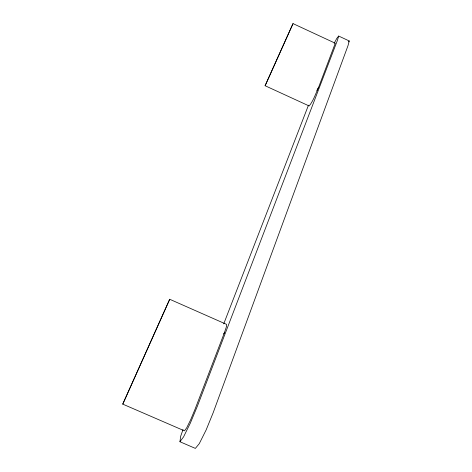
<?xml version="1.0" encoding="UTF-8"?>
<svg xmlns="http://www.w3.org/2000/svg" width="472" height="472" viewBox="0 0 472 472"><rect width="100%" height="100%" fill="white"/><g stroke="black" fill="none" stroke-linecap="round" stroke-linejoin="round"><path stroke-width="0.71" d="M334.158 43.347L336.801 38.379L338.684 36.055L349.245 40.97L348.017 45.601L213.114 412.864L206.134 429.957L199.272 443.662L195.355 448.4L179.932 441.733L180.705 436.187L183.03 429.538M338.684 36.055L337.321 40.633L197.438 406.044L190.334 423.107L183.573 436.871L179.932 441.733M224.401 332.725L226.654 326.052L226.513 324.352L169.713 299.272L122.755 404.126L184.481 430.847L186.688 427.844L190.694 419.673L194.906 409.566L224.401 332.725L223.628 333.916M318.618 87.261L335.285 43.235L293.018 23.6L265.105 85.733L309.178 105.976C313.526 100.56 315.703 93.55 318.618 87.261L316.871 90.465M223.728 323.863L308.476 105.191M169.713 299.272L122.755 404.126M293.018 23.6L265.105 85.733M348.424 41.866L349.245 40.97"/></g></svg>
